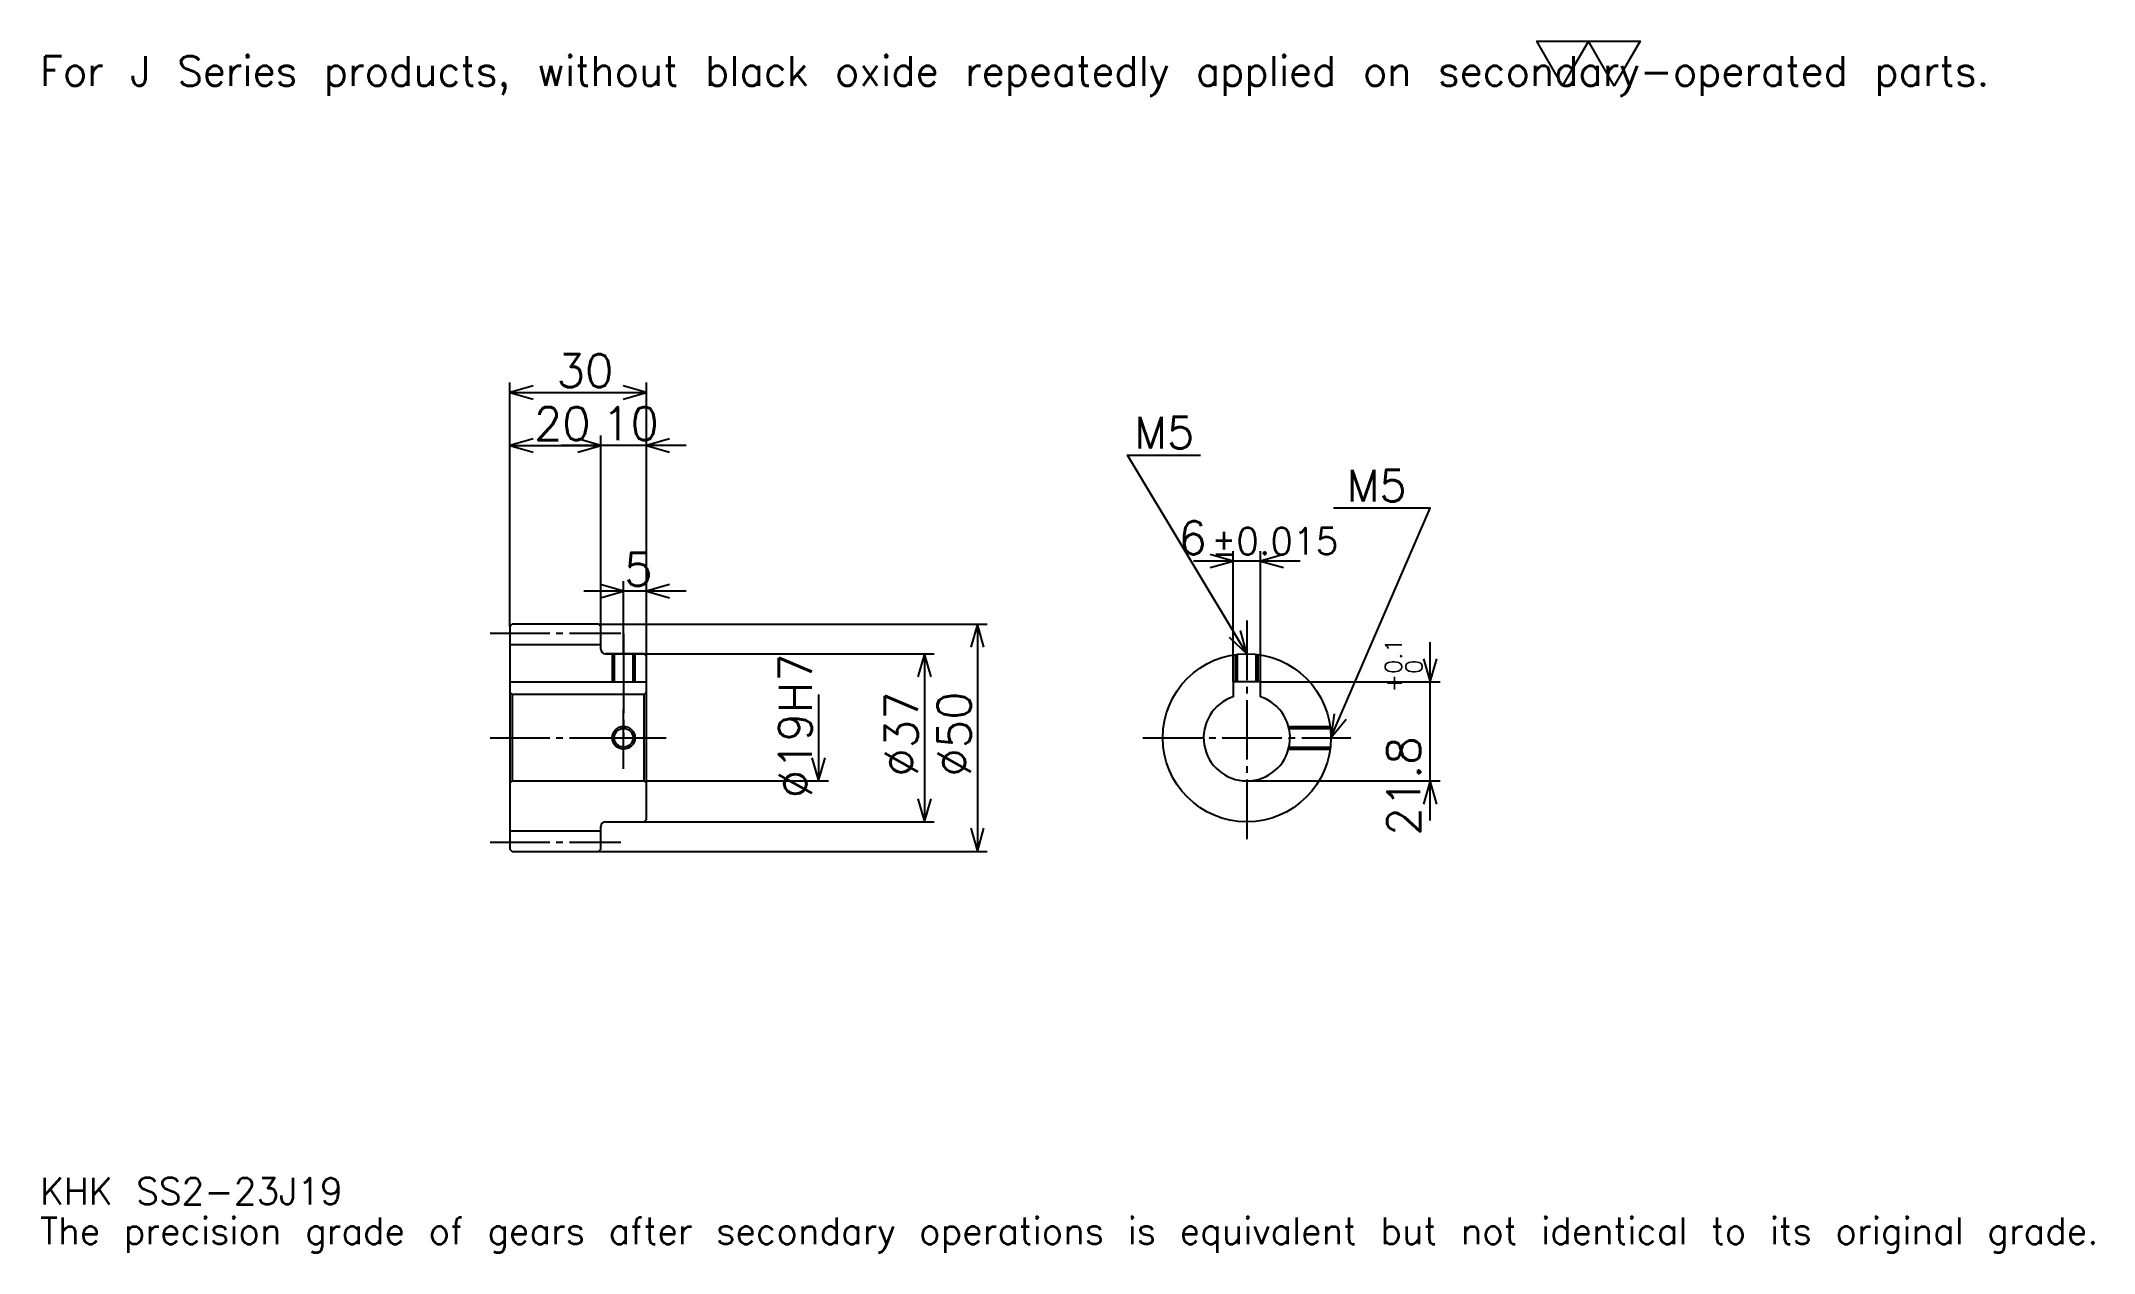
# Model space of a CAD drawing. Extents: x 15 to 466, y 5 to 272.
import ezdxf

# ---------------------------------------------------------------- set-up
doc = ezdxf.new("R2010")
doc.units = 0
doc.linetypes.add('DASHDOT', pattern=[17.478262, 13.108696, -1.456522, 1.456522, -1.456522])
doc.layers.get('0').update_dxf_attribs({"linetype": 'CONTINUOUS'})
doc.layers.add('DASHDOT', color=6, linetype='DASHDOT')
doc.styles.add('KANJI', font='TXT', dxfattribs={"bigfont": 'BIGFONT'})

msp = doc.modelspace()

# ---------------------------------------------------------------- linework, layer by layer
at = {"color": 5}
for p, q in [((117.978264, 143.706512), (117.978264, 196.869568)), ((117.978264, 194.684784), (147.978271, 194.684784)), ((147.978271, 143.706512), (147.978271, 196.869568)), ((137.978271, 143.706512), (137.978271, 185.217392)), ((117.978264, 183.032608), (137.978271, 183.032608)), ((156.717392, 183.032608), (129.239136, 183.032608)), ((277.086945, 131.006516), (277.086945, 159.782608)), ((283.086945, 131.006516), (283.086945, 159.782608)), ((291.82608, 157.597824), (268.347809, 157.597824)), ((156.717392, 150.989136), (134.239136, 150.989136)), ((142.978271, 143.706512), (142.978271, 153.17392)), ((117.978264, 143.206512), (117.978264, 143.706512)), ((137.478271, 143.706512), (147.978271, 143.706512)), ((137.978271, 143.206512), (137.978271, 143.706512)), ((142.978271, 137.206512), (142.978271, 143.706512)), ((142.978271, 137.206512), (142.978271, 143.706512)), ((147.978271, 143.706512), (222.989136, 143.706512)), ((147.978271, 136.706512), (147.978271, 143.706512)), ((220.804352, 143.706512), (220.804352, 93.70652)), ((138.978271, 137.206512), (147.978271, 137.206512)), ((147.978271, 137.206512), (211.33696, 137.206512)), ((209.152176, 137.206512), (209.152176, 100.20652)), ((320.434784, 100.467392), (320.434784, 139.745651)), ((283.086945, 131.006516), (322.619568, 131.006516)), ((185.847839, 128.206512), (185.847839, 109.20652)), ((147.978271, 109.20652), (188.032623, 109.20652)), ((280.086945, 109.20652), (322.619568, 109.20652)), ((138.978271, 100.20652), (147.978271, 100.20652)), ((147.978271, 100.20652), (211.33696, 100.20652)), ((137.478271, 93.70652), (147.978271, 93.70652)), ((147.978271, 93.70652), (222.989136, 93.70652))]:
    msp.add_line(p, q, dxfattribs=at)
at = {"color": 4}
for p, q in [((117.978264, 139.206512), (137.978271, 139.206512)), ((117.978264, 131.006516), (147.978271, 131.006516)), ((118.478264, 128.206512), (118.478264, 109.20652)), ((147.478271, 128.206512), (147.978271, 128.706512)), ((147.478271, 109.20652), (147.978271, 108.70652)), ((117.978264, 98.20652), (137.978271, 98.20652))]:
    msp.add_line(p, q, dxfattribs=at)
at = {"color": 7}
msp.add_lwpolyline([(349.565216, 262.17392), (343.884796, 272.02002), (366.606506, 272.02002), (360.926086, 262.17392), (355.245636, 272.02002), (349.565216, 262.17392)], dxfattribs=at)
at = {"color": 5}
for points in [[(123.076088, 196.141296), (117.978264, 194.684784), (123.076088, 193.228256)], [(142.880432, 193.228256), (147.978271, 194.684784), (142.880432, 196.141296)], [(123.076088, 184.489136), (117.978264, 183.032608), (123.076088, 181.57608)], [(132.880432, 181.57608), (137.978271, 183.032608), (132.880432, 184.489136)], [(132.880432, 181.57608), (137.978271, 183.032608), (132.880432, 184.489136)], [(153.07608, 184.489136), (147.978271, 183.032608), (153.07608, 181.57608)], [(280.086945, 137.206512), (253.869568, 180.902176), (269.891296, 180.902176)], [(298.586945, 118.70652), (320.434784, 169.25), (299.169586, 169.25)], [(271.989136, 156.141296), (277.086945, 157.597824), (271.989136, 159.054352)], [(288.184784, 159.054352), (283.086945, 157.597824), (288.184784, 156.141296)], [(137.880432, 149.532608), (142.978271, 150.989136), (137.880432, 152.445648)], [(153.07608, 152.445648), (147.978271, 150.989136), (153.07608, 149.532608)], [(222.260864, 138.608688), (220.804352, 143.706512), (219.347839, 138.608688)], [(276.215179, 140.828491), (280.086945, 137.206512), (278.713104, 142.32724)], [(210.608704, 132.108688), (209.152176, 137.206512), (207.695648, 132.108688)], [(318.978241, 136.10434), (320.434784, 131.006516), (321.891296, 136.10434)], [(299.272675, 123.963806), (298.586945, 118.70652), (301.946625, 122.807976)], [(184.391312, 114.304344), (185.847839, 109.20652), (187.304352, 114.304344)], [(321.891296, 104.108696), (320.434784, 109.20652), (318.978241, 104.108696)], [(207.695648, 105.304344), (209.152176, 100.20652), (210.608704, 105.304344)], [(219.347839, 98.804344), (220.804352, 93.70652), (222.260864, 98.804344)]]:
    msp.add_lwpolyline(points, dxfattribs=at)
at = {"color": 4}
for points in [[(137.978271, 138.206512), (137.978271, 143.206512), (137.478271, 143.706512), (118.478264, 143.706512), (117.978264, 143.206512), (117.978264, 108.70652)], [(138.978271, 100.20652), (147.478271, 100.20652), (147.978271, 100.70652), (147.978271, 136.706512), (147.478271, 137.206512), (138.978271, 137.206512)], [(140.478271, 137.206512), (140.478271, 131.006516)], [(140.913269, 137.206512), (140.913269, 131.006516)], [(145.043259, 137.206512), (145.043259, 131.006516)], [(145.478271, 137.206512), (145.478271, 131.006516)], [(277.586945, 131.006516), (277.586945, 137.036819)], [(278.021942, 131.006516), (278.021942, 137.090912)], [(282.151947, 131.006516), (282.151947, 137.090912)], [(282.586945, 131.006516), (282.586945, 137.036819)], [(283.086945, 127.720398), (283.086945, 131.006516), (277.086945, 131.006516), (277.086945, 127.720398)], [(117.978264, 108.70652), (118.478264, 109.20652), (147.478271, 109.20652), (147.478271, 128.206512), (118.478264, 128.206512), (117.978264, 128.706512)], [(289.252106, 121.20652), (298.417267, 121.20652)], [(289.359802, 120.771523), (298.471344, 120.771523)], [(289.252106, 116.20652), (298.417267, 116.20652)], [(289.359802, 116.641518), (298.471344, 116.641518)], [(117.978264, 108.70652), (117.978264, 94.20652), (118.478264, 93.70652), (137.478271, 93.70652), (137.978271, 94.20652), (137.978271, 99.20652)]]:
    msp.add_lwpolyline(points, dxfattribs=at)
for centre, radius in [((280.086945, 118.70652), 18.5), ((142.978271, 118.70652), 2.065)]:
    msp.add_circle(centre, radius, dxfattribs=at)
at = {"color": 7}
msp.add_circle((142.978271, 118.70652), 2.5, dxfattribs=at)
at = {"color": 4}
for centre, radius, start, end in [((138.978271, 138.206512), 1, 180, 270), ((280.086945, 118.70652), 9.5, 108.40848033, 71.59151967), ((138.978271, 99.20652), 1, 90, 180)]:
    msp.add_arc(centre, radius, start, end, dxfattribs=at)
at = {"layer": 'DASHDOT', "color": 7}
for p, q in [((113.608696, 141.706512), (142.347824, 141.706512)), ((280.086945, 144.489136), (280.086945, 95.836952)), ((142.978271, 137.206512), (142.978271, 118.70652)), ((113.608696, 118.70652), (152.347824, 118.70652)), ((257.217407, 118.70652), (302.956512, 118.70652)), ((113.608696, 95.70652), (142.347824, 95.70652))]:
    msp.add_line(p, q, dxfattribs=at)
for points in [[(142.978271, 141.57608), (142.978271, 126.636955)], [(142.978271, 111.836952), (142.978271, 125.576088)], [(136.108704, 118.70652), (149.847824, 118.70652)]]:
    msp.add_lwpolyline(points, dxfattribs=at)

# ---------------------------------------------------------------- texts
at = {"color": 7, "style": 'KANJI'}
for s, height, p in [('For J Series products, without black oxide repeatedly applied on secondary-operated parts.', 6.554348, (14.565217, 262.17392)), ('30', 7.282609, (128.244568, 195.849991)), ('20', 7.282609, (123.244568, 184.197815)), ('10', 7.282609, (138.244568, 184.197815)), ('M5', 6.991305, (255.32608, 182.358688)), ('M5', 6.991305, (302.082611, 170.706512)), ('6', 7.282609, (265.054199, 159.054352)), ('%%p0.015', 5.826087, (272.263092, 159.054352)), ('5', 7.282609, (143.11142, 152.154343)), ('KHK SS2-23J19', 5.826087, (14.565217, 16.02174)), ('The precision grade of gears after secondary operations is equivalent but not identical to its original grade.', 5.826087, (14.565217, 7.282609))]:
    msp.add_text(s, height=height, dxfattribs=at).set_placement(p)
for s, height, p in [('%%c19H7', 7.282609, (184.391312, 105.415756)), ('0.1', 3.641304, (314.171722, 132.761475)), ('+', 3.641304, (314.171722, 128.683212)), ('0', 3.641304, (318.686951, 132.761475)), ('%%c37', 7.282609, (207.695648, 110.149452)), ('%%c50', 7.282609, (219.347839, 110.14946)), ('21.8', 7.282609, (318.25, 97.161194))]:
    msp.add_text(s, height=height, rotation=90, dxfattribs=at).set_placement(p)

doc.saveas('drawing.dxf')
